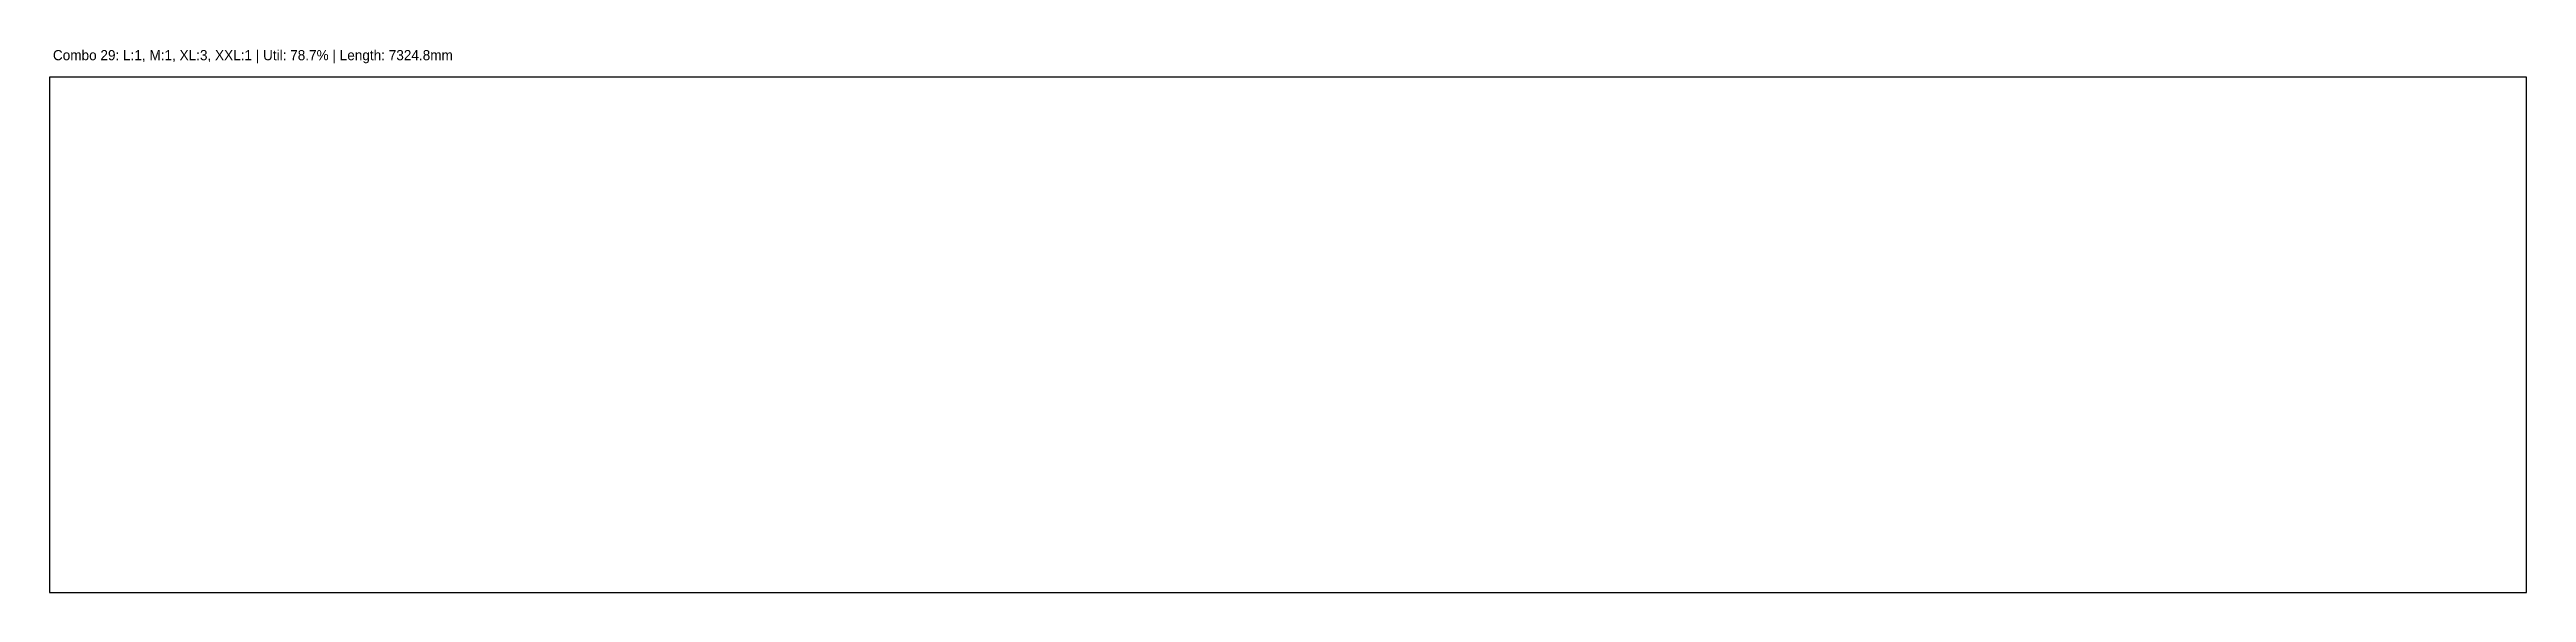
# Model space of a CAD drawing. Header units: metres. Extents: x 0 to 7325, y 0 to 1606.
import ezdxf

# ---------------------------------------------------------------- set-up
doc = ezdxf.new("R2010")
doc.units = ezdxf.units.M
doc.layers.add('CONTAINER', color=7, linetype='Continuous')
doc.layers.add('INFO', color=7, linetype='Continuous')

msp = doc.modelspace()

# ---------------------------------------------------------------- linework, layer by layer
at = {"layer": 'CONTAINER'}
msp.add_lwpolyline([(0, 0), (7324.8, 0), (7324.8, 1524), (0, 1524), (0, 0)], dxfattribs=at)

# ---------------------------------------------------------------- texts
at = {"layer": 'INFO'}
msp.add_text('Combo 29: L:1, M:1, XL:3, XXL:1 | Util: 78.7% | Length: 7324.8mm', height=30, dxfattribs=at).set_placement((10, 1574))

doc.saveas('drawing.dxf')
